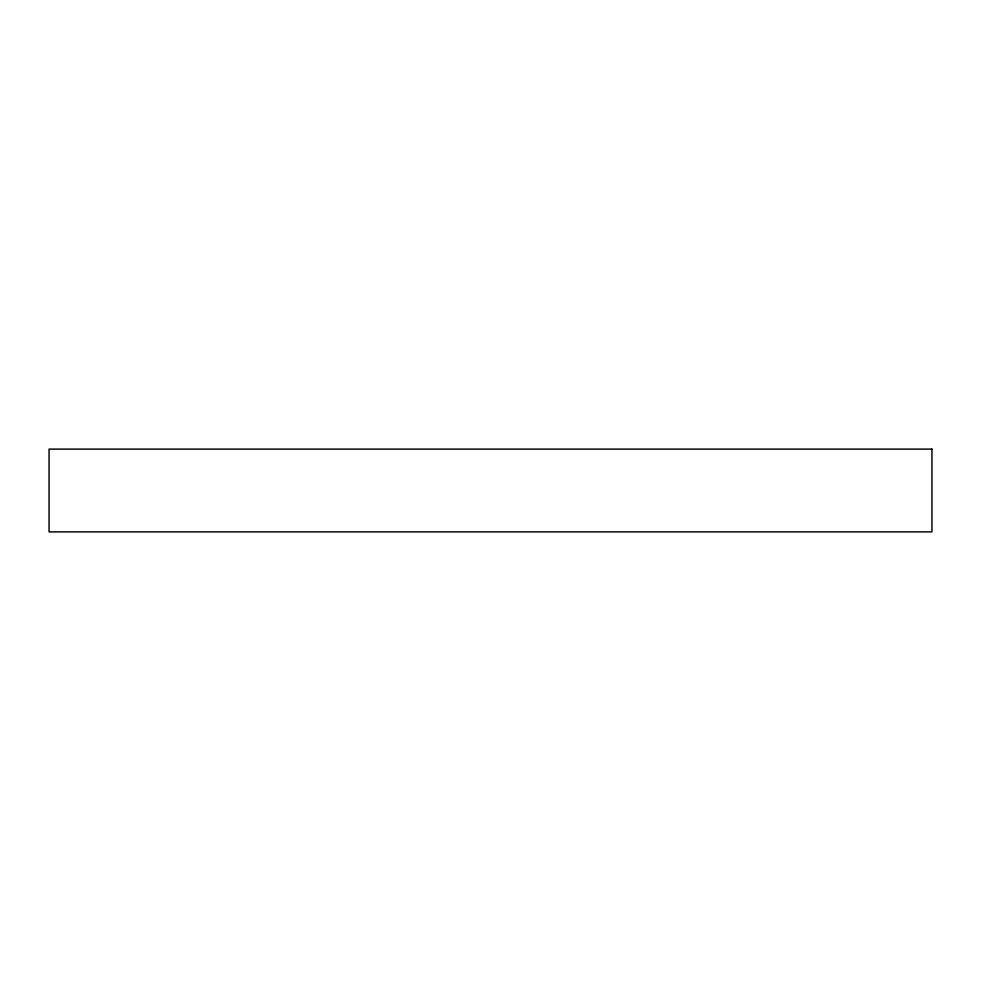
<?xml version="1.0" encoding="UTF-8"?>
<svg xmlns="http://www.w3.org/2000/svg" width="981" height="981" viewBox="0 0 981 981"><rect width="100%" height="100%" fill="white"/><g stroke="black" fill="none" stroke-linecap="round" stroke-linejoin="round"><path stroke-width="1.47" d="M931.95 449.114L49.05 449.114L49.05 531.886L931.95 531.886L931.95 449.114"/></g></svg>
